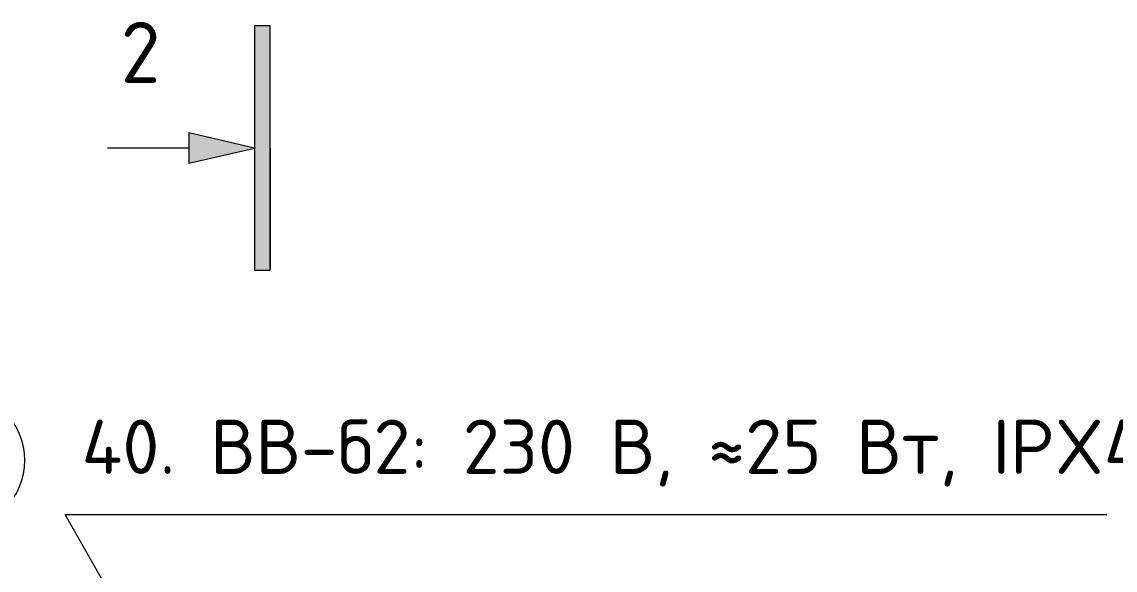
# Model space of a CAD drawing. Header units: millimetres. Extents: x -5016 to 62892, y -6019 to 88916.
# Drawn here: x 240 to 4270, y 86895 to 88916 of the extents above; entities that cross this region are included whole.
import ezdxf
from ezdxf.enums import TextEntityAlignment as Align

# ---------------------------------------------------------------- set-up
doc = ezdxf.new("R2010")
doc.units = ezdxf.units.MM
for name, color, linetype, lineweight in [('G-ANNO-SYMB', 8, 'Continuous', 13), ('АР_подложка', 8, 'Continuous', 13), ('ОВ_выноски', 7, 'Continuous', 18), ('ОВ_марки', 7, 'Continuous', 18), ('ОВ_размеры', 7, 'Continuous', 13)]:
    doc.layers.add(name, color=color, linetype=linetype, lineweight=lineweight)
doc.styles.add('GOST', font='isocpeur.ttf', dxfattribs={"width": 0.9})
doc.styles.add('GOST Common', font='GOST_Common.ttf', dxfattribs={"height": 300})

# ---------------------------------------------------------------- blocks, each defined once
blk = doc.blocks.new('Разрез - Снизу-1538601-Планировочное решение')
at = {"layer": 'G-ANNO-SYMB', "linetype": 'Continuous'}
for points in [[(-6, 0), (6, 0), (6, -0.784), (-6, -0.784)], [(-0.743, -4), (0, -0.784), (0.743, -4)]]:
    blk.add_hatch(color=256, dxfattribs=at).paths.add_polyline_path(points)
for p, q in [((-6, 0), (-6, -0.784)), ((6, 0), (-6, 0)), ((6, -0.784), (6, 0)), ((-6, -0.784), (6, -0.784)), ((0, -0.784), (-0.743, -4)), ((0.743, -4), (0, -0.784)), ((-0.743, -4), (0.743, -4)), ((0, -4), (0, -8))]:
    blk.add_line(p, q, dxfattribs=at)
blk = doc.blocks.new('АР_bath')
at = {"layer": 'G-ANNO-SYMB', "linetype": 'Continuous'}
blk.add_line((3324, 13123.8), (3324, 12678), dxfattribs=at)
at = {"layer": 'G-ANNO-SYMB', "linetype": 'Continuous', "xscale": 74.99999999999996, "yscale": 74.99999999999996, "zscale": 74.99999999999996, "rotation": 269.9999999999995}
blk.add_blockref('Разрез - Снизу-1538601-Планировочное решение', (3324, 13123.8), dxfattribs=at)
at = {"layer": 'G-ANNO-SYMB', "linetype": 'Continuous', "insert": (2772.4, 13588.6), "char_height": 225, "width": 192.405, "attachment_point": 1, "style": 'GOST Common', "bg_fill": 3, "box_fill_scale": 0, "bg_fill_color": 256, "bg_fill_true_color": 3254780160, "bg_fill_transparency": 256}
blk.add_mtext('\\fGOST Common|b0|i0|c204|p34|;2', dxfattribs=at)

msp = doc.modelspace()

# ---------------------------------------------------------------- block references
at = {"layer": 'АР_подложка'}
msp.add_blockref('АР_bath', (-2168, 75327), dxfattribs=at)

# ---------------------------------------------------------------- next in the draw order: linework, layer by layer
at = {"layer": 'ОВ_размеры'}
msp.add_circle((0, 87300), 250, dxfattribs=at)

# ---------------------------------------------------------------- next in the draw order: wipeouts: each hides what was drawn before it
msp.add_wipeout([(400, 87070), (4240, 87070), (4240, 87440), (400, 87440)])

# ---------------------------------------------------------------- next in the draw order: linework, layer by layer
at = {"layer": 'ОВ_выноски'}
for points in [[(900, 86220), (400, 87100)], [(400, 87100), (4240, 87100)]]:
    msp.add_lwpolyline(points, dxfattribs=at)

# ---------------------------------------------------------------- next in the draw order: texts
at = {"layer": 'ОВ_марки', "style": 'GOST'}
msp.add_text('40. ВВ-б2: 230 В, ≈25 Вт, IPX4', height=200, dxfattribs=at).set_placement((460, 87190), align=Align.BOTTOM_LEFT)

doc.saveas('drawing.dxf')
